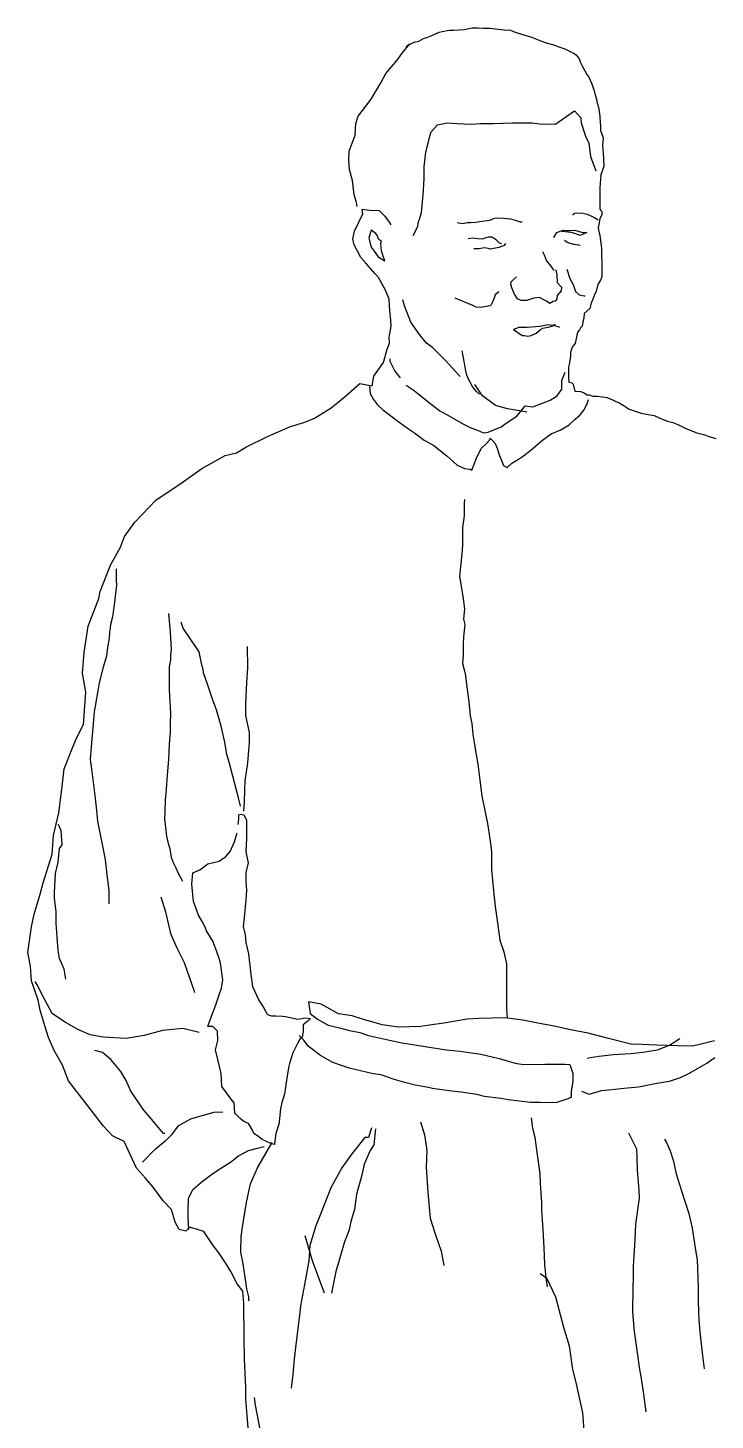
# Model space of a CAD drawing. Header units: millimetres. Extents: x -37049 to 129367, y 25385 to 90033.
# Drawn here: x 26948 to 27434, y 43383 to 44367 of the extents above; entities that cross this region are included whole.
import ezdxf

# ---------------------------------------------------------------- set-up
doc = ezdxf.new("R2010")
doc.units = ezdxf.units.MM
doc.header["$MEASUREMENT"] = 0
doc.layers.add('NNGUOI', color=2, linetype='Continuous', lineweight=30)

# ---------------------------------------------------------------- blocks, each defined once
blk = doc.blocks.new('A$C785402A7')
at = {"layer": 'NNGUOI'}
for p, q in [((257.18, 1831.27), (252.62, 1829.28)), ((259.45, 1832.13), (257.18, 1831.27)), ((263.73, 1833.27), (259.45, 1832.13)), ((271.13, 1835.54), (263.73, 1833.27)), ((274.55, 1836.97), (271.13, 1835.54)), ((278.82, 1837.25), (274.55, 1836.97)), ((289.07, 1838.39), (278.82, 1837.25)), ((293.63, 1838.39), (289.07, 1838.39)), ((297.33, 1838.68), (293.63, 1838.39)), ((301.6, 1838.68), (297.33, 1838.68)), ((307.3, 1837.54), (301.6, 1838.68)), ((314.71, 1836.97), (307.3, 1837.54)), ((317.84, 1836.97), (314.71, 1836.97)), ((322.68, 1836.11), (317.84, 1836.97)), ((324.96, 1835.54), (322.68, 1836.11)), ((330.08, 1833.27), (324.96, 1835.54)), ((333.5, 1831.84), (330.08, 1833.27)), ((336.07, 1831.27), (333.5, 1831.84)), ((339.2, 1829.28), (336.07, 1831.27)), ((229.83, 1820.73), (228.13, 1819.59)), ((232.68, 1822.16), (229.83, 1820.73)), ((236.1, 1823.87), (232.68, 1822.16)), ((240.37, 1825.29), (236.1, 1823.87)), ((243.22, 1826.43), (240.37, 1825.29)), ((249.2, 1828.14), (243.22, 1826.43)), ((252.62, 1829.28), (249.2, 1828.14)), ((341.76, 1828.71), (339.2, 1829.28)), ((343.47, 1828.14), (341.76, 1828.71)), ((347.46, 1826.15), (343.47, 1828.14)), ((351.16, 1820.73), (345.75, 1827.28)), ((348.31, 1824.72), (347.46, 1826.15)), ((354.58, 1815.89), (351.16, 1820.73)), ((223.57, 1811.34), (220.44, 1805.64)), ((225.28, 1814.75), (223.57, 1811.34)), ((225.85, 1816.75), (225.28, 1814.75)), ((228.13, 1819.59), (225.85, 1816.75)), ((362.55, 1806.49), (354.58, 1815.89)), ((219.3, 1804.22), (217.02, 1799.09)), ((220.44, 1805.64), (219.3, 1804.22)), ((366.25, 1799.94), (362.55, 1806.49)), ((214.74, 1792.25), (213.6, 1788.27)), ((215.31, 1794.25), (214.74, 1792.25)), ((217.02, 1799.09), (215.31, 1794.25)), ((373.09, 1788.27), (366.25, 1799.94)), ((211.89, 1781.15), (211.32, 1776.31)), ((212.18, 1782.29), (211.89, 1781.15)), ((213.32, 1786.56), (212.18, 1782.29)), ((213.6, 1788.27), (213.32, 1786.56)), ((382.2, 1776.31), (373.09, 1788.27)), ((211.04, 1771.46), (210.75, 1769.47)), ((211.32, 1776.31), (211.04, 1771.46)), ((224.42, 1771.46), (221.29, 1761.5)), ((224.71, 1774.31), (224.42, 1771.46)), ((229.27, 1780.01), (224.71, 1775.17)), ((224.71, 1775.17), (224.71, 1774.31)), ((240.09, 1772.6), (229.27, 1780.01)), ((242.65, 1770.61), (240.09, 1772.6)), ((254.04, 1770.89), (242.65, 1770.61)), ((259.17, 1771.46), (254.04, 1770.89)), ((267.71, 1771.46), (259.17, 1771.46)), ((273.12, 1771.46), (267.71, 1771.46)), ((286.23, 1771.18), (273.12, 1771.46)), ((295.91, 1771.18), (286.23, 1771.18)), ((302.17, 1770.61), (295.91, 1771.18)), ((312.14, 1771.18), (302.17, 1770.61)), ((319.26, 1771.46), (312.14, 1771.18)), ((326.1, 1770.04), (319.26, 1771.46)), ((383.91, 1771.18), (382.2, 1776.31)), ((384.2, 1762.92), (383.91, 1771.18)), ((210.75, 1766.05), (209.04, 1760.93)), ((209.04, 1760.93), (209.04, 1760.64)), ((210.75, 1769.47), (210.75, 1767.48)), ((210.75, 1767.48), (210.75, 1766.05)), ((221.29, 1761.5), (219.01, 1757.51)), ((330.65, 1765.2), (326.1, 1770.04)), ((331.51, 1762.07), (330.65, 1765.2)), ((332.65, 1757.22), (331.51, 1762.07)), ((388.47, 1751.53), (384.2, 1762.92)), ((209.04, 1760.64), (209.33, 1755.8)), ((209.33, 1755.8), (209.04, 1750.1)), ((219.01, 1757.51), (217.87, 1747.83)), ((334.36, 1750.96), (332.65, 1757.22)), ((388.75, 1744.98), (388.47, 1751.53)), ((209.04, 1750.1), (208.47, 1740.99)), ((217.87, 1747.83), (214.17, 1737.57)), ((335.5, 1740.71), (334.36, 1750.96)), ((388.18, 1738.71), (388.75, 1744.98)), ((208.47, 1740.99), (210.47, 1734.72)), ((210.47, 1734.72), (211.04, 1728.74)), ((335.5, 1732.16), (335.5, 1740.71)), ((336.07, 1723.9), (335.5, 1732.16)), ((386.19, 1730.74), (388.18, 1738.71)), ((211.04, 1728.74), (211.32, 1725.9)), ((211.32, 1725.9), (211.32, 1721.62)), ((211.32, 1721.62), (211.32, 1716.5)), ((336.35, 1718.21), (336.07, 1723.9)), ((385.05, 1720.77), (386.19, 1730.74)), ((211.32, 1716.5), (211.32, 1711.09)), ((337.49, 1708.24), (336.35, 1718.21)), ((382.77, 1712.51), (383.34, 1715.36)), ((383.34, 1715.36), (385.05, 1720.77)), ((210.75, 1709.95), (209.9, 1708.81)), ((209.9, 1708.81), (209.9, 1706.81)), ((209.9, 1706.81), (211.32, 1703.68)), ((211.32, 1711.09), (210.75, 1709.95)), ((211.32, 1703.68), (211.89, 1699.69)), ((214.46, 1704.25), (212.46, 1703.11)), ((217.59, 1705.96), (214.46, 1704.25)), ((220.15, 1707.1), (217.59, 1705.96)), ((223.28, 1707.67), (220.15, 1707.1)), ((227.56, 1707.95), (223.28, 1707.67)), ((229.27, 1707.67), (227.56, 1707.95)), ((229.83, 1706.81), (229.27, 1707.67)), ((230.4, 1706.53), (229.83, 1706.81)), ((267.43, 1701.4), (270.85, 1702.54)), ((270.85, 1702.54), (274.26, 1703.4)), ((274.26, 1703.4), (279.39, 1703.97)), ((279.39, 1703.97), (283.38, 1704.25)), ((283.38, 1704.25), (285.94, 1703.97)), ((285.94, 1703.97), (289.36, 1702.54)), ((289.36, 1702.54), (296.19, 1701.69)), ((338.63, 1704.25), (337.49, 1708.24)), ((339.77, 1700.83), (338.63, 1704.25)), ((363.41, 1705.67), (360.27, 1701.4)), ((367.39, 1709.66), (363.41, 1705.67)), ((374.23, 1709.95), (367.39, 1709.66)), ((379.36, 1710.52), (374.23, 1709.95)), ((378.79, 1707.38), (379.36, 1710.52)), ((384.77, 1695.14), (378.79, 1707.38)), ((211.32, 1692.29), (211.04, 1690.01)), ((211.89, 1694.85), (211.32, 1692.29)), ((211.89, 1699.69), (212.46, 1697.7)), ((212.46, 1697.7), (211.89, 1694.85)), ((220.44, 1694), (222.15, 1693.43)), ((223.28, 1694), (220.44, 1694)), ((222.15, 1693.43), (225.28, 1692)), ((229.27, 1695.71), (223.28, 1694)), ((225.28, 1692), (228.98, 1693.43)), ((228.98, 1693.43), (231.54, 1694)), ((232.68, 1695.42), (229.27, 1695.71)), ((231.54, 1694), (237.81, 1694.85)), ((234.68, 1695.42), (232.68, 1695.42)), ((237.24, 1695.71), (234.68, 1695.42)), ((241.8, 1694), (237.24, 1695.71)), ((243.79, 1690.58), (241.8, 1694)), ((266.29, 1701.4), (267.43, 1701.4)), ((296.19, 1701.69), (299.04, 1701.12)), ((299.04, 1701.12), (302.74, 1700.83)), ((302.74, 1700.83), (305.02, 1700.83)), ((305.02, 1700.83), (308.16, 1700.26)), ((308.16, 1700.26), (312.14, 1700.83)), ((340.05, 1698.55), (339.77, 1700.83)), ((341.48, 1695.42), (340.05, 1698.55)), ((343.19, 1692), (341.48, 1695.42)), ((360.27, 1701.4), (359.13, 1699.41)), ((368.53, 1691.72), (369.67, 1693.43)), ((369.67, 1693.43), (373.09, 1695.71)), ((373.09, 1695.71), (373.66, 1693.43)), ((373.66, 1693.43), (374.51, 1690.01)), ((385.91, 1689.73), (384.77, 1695.14)), ((210.47, 1686.59), (210.18, 1682.89)), ((210.18, 1682.89), (210.18, 1676.91)), ((211.04, 1690.01), (210.47, 1686.59)), ((228.98, 1685.74), (225.28, 1685.17)), ((229.83, 1685.74), (228.98, 1685.74)), ((232.4, 1686.59), (229.83, 1685.74)), ((234.39, 1687.16), (232.4, 1686.59)), ((236.38, 1688.59), (234.39, 1687.16)), ((277.97, 1686.31), (278.82, 1684.88)), ((278.82, 1684.88), (282.81, 1683.46)), ((280.53, 1686.02), (282.24, 1686.59)), ((282.24, 1686.59), (284.52, 1688.87)), ((282.81, 1683.46), (288.79, 1682.32)), ((284.52, 1688.87), (287.65, 1690.86)), ((287.65, 1690.86), (290.21, 1690.86)), ((288.79, 1682.32), (290.21, 1682.89)), ((290.21, 1690.86), (291.92, 1690.3)), ((290.21, 1682.89), (292.78, 1683.18)), ((291.92, 1690.3), (294.48, 1689.44)), ((292.78, 1683.18), (296.76, 1682.61)), ((294.48, 1689.44), (297.9, 1689.73)), ((296.76, 1682.61), (300.47, 1682.61)), ((297.9, 1689.73), (300.75, 1690.01)), ((300.75, 1690.01), (304.45, 1689.73)), ((365.4, 1687.45), (367.68, 1689.44)), ((365.68, 1681.18), (365.97, 1683.46)), ((365.97, 1683.46), (366.25, 1685.74)), ((366.25, 1685.74), (366.25, 1687.16)), ((367.68, 1689.44), (368.53, 1691.72)), ((373.09, 1683.75), (370.81, 1680.9)), ((374.51, 1690.01), (373.09, 1683.75)), ((380.21, 1676.34), (385.05, 1685.45)), ((385.05, 1685.45), (385.91, 1689.73)), ((210.18, 1676.91), (209.9, 1674.35)), ((209.9, 1674.35), (209.9, 1672.07)), ((246.92, 1671.78), (248.92, 1674.35)), ((248.92, 1674.35), (250.34, 1678.05)), ((250.34, 1678.05), (251.48, 1680.33)), ((363.41, 1674.06), (364.83, 1678.05)), ((367.96, 1676.91), (363.41, 1674.06)), ((364.83, 1678.05), (365.68, 1681.18)), ((370.81, 1680.9), (367.96, 1676.91)), ((370.24, 1664.95), (376.79, 1672.35)), ((376.79, 1672.35), (380.21, 1676.34)), ((209.9, 1672.07), (209.9, 1666.94)), ((209.9, 1666.94), (209.9, 1662.67)), ((209.9, 1662.67), (210.75, 1660.39)), ((234.68, 1668.08), (232.4, 1661.53)), ((241.8, 1664.09), (241.51, 1658.68)), ((242.37, 1667.8), (241.8, 1664.09)), ((243.51, 1667.23), (245.21, 1669.5)), ((245.21, 1669.5), (246.92, 1671.78)), ((272.27, 1660.96), (270.28, 1662.67)), ((367.68, 1662.38), (370.24, 1664.95)), ((210.75, 1660.39), (212.75, 1657.26)), ((212.75, 1657.26), (213.89, 1652.42)), ((230.12, 1657.26), (228.41, 1652.42)), ((232.4, 1661.53), (230.12, 1657.26)), ((241.51, 1658.68), (238.38, 1655.55)), ((238.38, 1655.55), (238.66, 1652.99)), ((238.66, 1652.99), (241.51, 1649.57)), ((271.7, 1650.42), (273.41, 1654.98)), ((273.98, 1659.25), (272.27, 1660.96)), ((273.41, 1654.98), (274.26, 1657.54)), ((274.26, 1657.54), (273.98, 1659.25)), ((360.27, 1647.01), (362.84, 1653.27)), ((362.84, 1653.27), (367.68, 1662.38)), ((213.89, 1652.42), (214.74, 1650.71)), ((214.74, 1650.71), (216.16, 1647.01)), ((216.16, 1647.01), (217.3, 1644.16)), ((217.3, 1644.16), (218.44, 1640.46)), ((222.43, 1649.28), (221.58, 1649.28)), ((225.85, 1650.14), (222.43, 1649.28)), ((228.41, 1652.42), (225.85, 1650.14)), ((241.51, 1649.57), (241.8, 1647.01)), ((241.8, 1647.01), (242.94, 1645.58)), ((242.94, 1645.58), (244.36, 1645.3)), ((244.36, 1645.3), (246.64, 1643.87)), ((246.64, 1643.87), (248.92, 1645.58)), ((248.92, 1645.58), (251.76, 1647.01)), ((251.76, 1647.01), (254.04, 1648.14)), ((254.04, 1648.14), (258.03, 1647.58)), ((258.03, 1647.58), (262.87, 1646.15)), ((262.87, 1646.15), (266.86, 1646.15)), ((266.86, 1646.15), (269.42, 1647.29)), ((269.42, 1647.29), (271.7, 1650.42)), ((282.81, 1652.13), (285.37, 1650.14)), ((285.37, 1650.14), (286.23, 1647.29)), ((286.23, 1647.29), (287.36, 1644.44)), ((287.36, 1644.44), (288.22, 1643.02)), ((288.22, 1643.02), (288.79, 1642.16)), ((301.03, 1642.45), (307.87, 1645.3)), ((307.87, 1645.3), (313.57, 1647.58)), ((349.45, 1642.16), (350.59, 1646.44)), ((359.7, 1638.75), (360.27, 1647.01)), ((218.44, 1640.46), (222.43, 1636.75)), ((222.43, 1636.75), (222.71, 1633.62)), ((222.71, 1633.62), (223.28, 1631.06)), ((288.79, 1642.16), (295.62, 1641.02)), ((295.62, 1641.02), (298.76, 1641.31)), ((298.76, 1641.31), (301.03, 1642.45)), ((344.89, 1630.77), (349.45, 1642.16)), ((359.13, 1632.2), (359.7, 1638.75)), ((223.28, 1631.06), (223.85, 1627.92)), ((223.85, 1627.92), (224.99, 1626.78)), ((224.99, 1626.78), (225.56, 1625.36)), ((225.56, 1625.36), (226.99, 1623.65)), ((226.99, 1623.65), (228.7, 1615.68)), ((239.52, 1627.07), (240.66, 1627.35)), ((240.66, 1627.35), (244.07, 1628.49)), ((244.64, 1628.21), (242.94, 1629.35)), ((244.07, 1628.49), (248.06, 1628.78)), ((246.92, 1627.35), (244.64, 1628.21)), ((249.2, 1627.07), (246.92, 1627.35)), ((248.06, 1628.78), (253.47, 1627.64)), ((251.48, 1626.5), (249.2, 1627.07)), ((253.19, 1625.65), (251.48, 1626.5)), ((256.32, 1623.08), (253.19, 1625.65)), ((253.47, 1627.64), (256.89, 1627.35)), ((256.89, 1627.35), (262.59, 1627.07)), ((262.59, 1627.07), (268.57, 1627.07)), ((272.27, 1625.65), (266.29, 1621.37)), ((268.57, 1627.07), (272.27, 1625.65)), ((338.91, 1621.94), (344.89, 1630.77)), ((358.85, 1627.92), (359.13, 1632.2)), ((360.27, 1620.23), (358.85, 1627.92)), ((228.7, 1615.68), (230.4, 1613.68)), ((230.4, 1613.68), (231.54, 1611.12)), ((259.74, 1621.37), (256.32, 1623.08)), ((262.3, 1620.8), (259.74, 1621.37)), ((264.58, 1621.37), (262.3, 1620.8)), ((266.29, 1621.37), (264.58, 1621.37)), ((329.52, 1612.83), (333.79, 1615.96)), ((333.79, 1615.96), (338.91, 1621.94)), ((359.99, 1615.96), (360.27, 1620.23)), ((361.7, 1611.69), (359.99, 1615.96)), ((231.54, 1611.12), (232.11, 1609.13)), ((232.11, 1609.13), (232.11, 1606.85)), ((232.11, 1606.85), (232.68, 1602.01)), ((307.02, 1601.72), (308.72, 1610.55)), ((317.55, 1600.58), (320.69, 1604)), ((320.69, 1604), (326.95, 1610.27)), ((326.95, 1610.27), (329.52, 1612.83)), ((359.7, 1604.85), (359.7, 1603.15)), ((364.26, 1602.29), (361.7, 1611.69)), ((232.68, 1602.01), (233.54, 1599.16)), ((233.54, 1599.16), (233.54, 1597.17)), ((233.54, 1597.17), (233.54, 1595.17)), ((233.54, 1595.17), (233.54, 1591.75)), ((238.09, 1589.48), (235.82, 1595.46)), ((305.31, 1593.18), (306.16, 1597.45)), ((306.16, 1597.45), (307.02, 1601.72)), ((310.15, 1592.32), (313.57, 1596.03)), ((313.57, 1596.03), (317.55, 1600.58)), ((356.29, 1596.03), (352.58, 1591.47)), ((359.7, 1603.15), (356.29, 1596.03)), ((371.1, 1592.61), (364.26, 1602.29)), ((230.12, 1586.91), (228.98, 1582.07)), ((230.97, 1587.77), (230.12, 1586.91)), ((233.25, 1588.34), (230.97, 1587.77)), ((233.54, 1591.75), (233.25, 1588.34)), ((238.09, 1583.49), (238.09, 1589.48)), ((294.2, 1578.65), (299.61, 1586.63)), ((298.47, 1581.79), (301.03, 1584.92)), ((301.03, 1584.92), (303.88, 1590.05)), ((303.88, 1590.05), (305.31, 1593.18)), ((348.31, 1586.34), (342.62, 1582.36)), ((372.24, 1585.77), (371.1, 1592.61)), ((381.06, 1587.48), (372.24, 1585.77)), ((374.23, 1585.2), (373.66, 1580.36)), ((392.46, 1577.23), (381.06, 1587.48)), ((200.5, 1574.95), (197.65, 1573.81)), ((202.78, 1576.09), (200.5, 1574.95)), ((206.2, 1577.51), (202.78, 1576.09)), ((209.33, 1578.08), (206.2, 1577.51)), ((213.32, 1578.37), (209.33, 1578.08)), ((216.16, 1578.37), (213.32, 1578.37)), ((218.73, 1579.51), (216.16, 1578.37)), ((220.15, 1579.51), (218.73, 1579.51)), ((220.15, 1573.24), (219.3, 1576.09)), ((222.15, 1580.65), (220.15, 1579.51)), ((224.71, 1581.79), (222.15, 1580.65)), ((228.98, 1582.07), (224.71, 1581.79)), ((241.51, 1578.65), (238.09, 1583.49)), ((246.35, 1575.52), (241.51, 1578.65)), ((258.6, 1570.96), (246.35, 1575.52)), ((285.09, 1571.82), (294.2, 1578.65)), ((296.19, 1579.79), (297.05, 1580.36)), ((297.05, 1580.36), (298.47, 1581.79)), ((332.65, 1574.38), (324.39, 1568.12)), ((342.62, 1582.36), (332.65, 1574.38)), ((371.38, 1576.09), (368.53, 1572.39)), ((373.66, 1580.36), (371.38, 1576.09)), ((401.28, 1570.11), (392.46, 1577.23)), ((172.87, 1564.7), (167.75, 1562.42)), ((177.15, 1565.55), (172.87, 1564.7)), ((181.99, 1566.41), (177.15, 1565.55)), ((190.53, 1569.25), (181.99, 1566.41)), ((194.8, 1572.1), (190.53, 1569.25)), ((197.65, 1573.81), (194.8, 1572.1)), ((222.43, 1568.69), (220.15, 1573.24)), ((225.28, 1565.27), (222.43, 1568.69)), ((228.7, 1562.13), (225.28, 1565.27)), ((264.01, 1571.53), (258.6, 1570.96)), ((262.87, 1567.26), (266.57, 1567.83)), ((264.87, 1570.68), (264.01, 1571.53)), ((269.99, 1564.41), (264.87, 1570.68)), ((266.57, 1567.83), (276.54, 1569.54)), ((276.83, 1559.86), (269.99, 1564.41)), ((276.54, 1569.54), (285.09, 1571.82)), ((319.26, 1565.27), (307.3, 1558.43)), ((324.39, 1568.12), (319.26, 1565.27)), ((360.27, 1565.55), (355.15, 1561.57)), ((364.83, 1568.69), (360.27, 1565.55)), ((368.53, 1572.39), (364.83, 1568.69)), ((412.96, 1562.99), (401.28, 1570.11)), ((150.94, 1555.87), (144.68, 1553.31)), ((156.07, 1558.43), (150.94, 1555.87)), ((159.77, 1559.86), (156.07, 1558.43)), ((163.48, 1560.71), (159.77, 1559.86)), ((167.75, 1562.42), (163.48, 1560.71)), ((232.97, 1558.15), (228.7, 1562.13)), ((238.95, 1554.73), (232.97, 1558.15)), ((245.78, 1551.88), (238.95, 1554.73)), ((281.1, 1556.72), (276.83, 1559.86)), ((290.21, 1553.02), (281.1, 1556.72)), ((297.9, 1554.45), (293.63, 1552.45)), ((302.46, 1556.15), (297.9, 1554.45)), ((307.3, 1558.43), (302.46, 1556.15)), ((347.17, 1555.87), (342.33, 1552.45)), ((355.15, 1561.57), (347.17, 1555.87)), ((419.8, 1560.14), (412.96, 1562.99)), ((430.05, 1557.01), (419.8, 1560.14)), ((446.28, 1549.89), (430.05, 1557.01)), ((135, 1550.17), (129.3, 1548.46)), ((136.99, 1551.03), (135, 1550.17)), ((142.69, 1552.45), (136.99, 1551.03)), ((144.68, 1553.31), (142.69, 1552.45)), ((251.76, 1547.32), (245.78, 1551.88)), ((259.74, 1540.49), (251.76, 1547.32)), ((285.37, 1545.05), (283.95, 1541.63)), ((287.08, 1547.04), (285.37, 1545.05)), ((288.79, 1548.75), (287.08, 1547.04)), ((289.36, 1547.32), (288.79, 1548.75)), ((291.64, 1544.76), (289.36, 1547.32)), ((293.63, 1552.45), (290.21, 1553.02)), ((295.05, 1541.63), (291.64, 1544.76)), ((335.5, 1547.32), (328.66, 1543.62)), ((342.33, 1552.45), (335.5, 1547.32)), ((461.66, 1542.48), (446.28, 1549.89)), ((265.15, 1536.22), (259.74, 1540.49)), ((268.85, 1533.94), (265.15, 1536.22)), ((282.81, 1537.64), (279.39, 1529.38)), ((283.95, 1541.63), (282.81, 1537.64)), ((298.19, 1535.36), (295.05, 1541.63)), ((300.18, 1530.52), (298.19, 1535.36)), ((319.55, 1536.22), (312.14, 1529.67)), ((328.66, 1543.62), (319.55, 1536.22)), ((468.21, 1538.5), (461.66, 1542.48)), ((476.19, 1536.5), (468.21, 1538.5)), ((492.71, 1527.39), (476.19, 1536.5)), ((273.41, 1531.09), (268.85, 1533.94)), ((276.83, 1527.96), (273.41, 1531.09)), ((279.39, 1529.38), (276.83, 1527.96)), ((301.89, 1526.25), (300.18, 1530.52)), ((303.03, 1526.82), (301.89, 1526.25)), ((307.02, 1527.39), (303.03, 1526.82)), ((312.14, 1529.67), (307.02, 1527.39)), ((506.66, 1517.42), (492.71, 1527.39)), ((525.17, 1504.89), (506.66, 1517.42)), ((307.02, 1505.46), (307.3, 1502.33)), ((307.3, 1502.33), (307.3, 1498.34)), ((307.3, 1498.34), (307.3, 1494.07)), ((539.98, 1489.51), (525.17, 1504.89)), ((307.3, 1494.07), (308.44, 1485.52)), ((308.44, 1485.52), (308.44, 1482.67)), ((547.39, 1479.26), (539.98, 1489.51)), ((308.44, 1482.67), (308.44, 1476.98)), ((308.44, 1476.98), (308.44, 1473.56)), ((550.24, 1471.85), (547.39, 1479.26)), ((308.44, 1473.56), (308.72, 1469.57)), ((308.72, 1469.57), (309.01, 1464.73)), ((557.36, 1459.04), (550.24, 1471.85)), ((309.01, 1464.73), (310.43, 1451.06)), ((553.37, 1456.47), (553.37, 1454.48)), ((564.48, 1440.52), (557.36, 1459.04)), ((310.43, 1451.06), (308.16, 1437.11)), ((553.37, 1447.93), (553.08, 1445.37)), ((553.37, 1454.48), (553.37, 1451.63)), ((553.37, 1451.63), (553.37, 1447.93)), ((308.16, 1437.11), (307.02, 1428.28)), ((553.08, 1445.37), (553.37, 1442.8)), ((553.37, 1442.8), (553.94, 1437.11)), ((553.94, 1437.11), (554.51, 1432.84)), ((565.62, 1435.4), (564.48, 1440.52)), ((307.02, 1428.28), (307.59, 1420.87)), ((554.51, 1432.84), (555.08, 1427.71)), ((555.08, 1427.71), (555.93, 1422.58)), ((573.02, 1416.03), (565.62, 1435.4)), ((307.59, 1420.87), (306.73, 1417.17)), ((306.73, 1417.17), (307.59, 1408.34)), ((505.81, 1414.61), (507.23, 1418.88)), ((514.92, 1411.76), (516.06, 1424.86)), ((555.93, 1422.58), (557.36, 1417.17)), ((557.36, 1417.17), (557.64, 1414.61)), ((307.59, 1408.34), (307.87, 1403.22)), ((494.7, 1397.8), (505.81, 1414.61)), ((514.07, 1399.8), (514.92, 1411.76)), ((557.64, 1414.61), (557.93, 1411.76)), ((557.93, 1411.76), (558.21, 1407.49)), ((558.21, 1407.49), (559.35, 1400.94)), ((575.87, 1397.23), (573.02, 1416.03)), ((307.87, 1403.22), (307.87, 1395.53)), ((460.24, 1386.41), (460.52, 1401.51)), ((492.42, 1387.55), (494.7, 1397.8)), ((514.64, 1395.24), (514.07, 1399.8)), ((559.35, 1400.94), (560.2, 1394.67)), ((577.01, 1382.71), (575.87, 1397.23)), ((308.44, 1389.55), (306.45, 1382.43)), ((307.87, 1395.53), (308.44, 1389.55)), ((491.85, 1385.56), (492.42, 1387.55)), ((514.64, 1392.11), (514.64, 1395.24)), ((515.49, 1387.27), (514.64, 1392.11)), ((515.49, 1384.42), (515.49, 1387.27)), ((560.2, 1394.67), (562.48, 1386.98)), ((306.45, 1382.43), (304.74, 1367.62)), ((460.81, 1376.16), (460.24, 1386.41)), ((488.72, 1375.02), (491.57, 1382.99)), ((491.57, 1382.99), (491.85, 1385.56)), ((515.49, 1371.03), (515.49, 1384.42)), ((562.48, 1386.98), (565.33, 1375.87)), ((574.73, 1369.32), (577.01, 1382.71)), ((304.74, 1367.62), (303.88, 1362.77)), ((461.66, 1361.07), (460.81, 1376.16)), ((485.02, 1363.63), (488.72, 1375.02)), ((514.64, 1354.23), (515.49, 1371.03)), ((565.33, 1375.87), (566.47, 1368.75)), ((566.47, 1368.75), (568.75, 1355.37)), ((576.44, 1346.54), (574.73, 1369.32)), ((303.88, 1362.77), (303.03, 1352.52)), ((461.66, 1352.81), (461.66, 1361.07)), ((482.45, 1356.79), (485.02, 1363.63)), ((303.03, 1352.52), (301.89, 1347.11)), ((459.1, 1340.84), (461.66, 1352.81)), ((479.04, 1345.4), (482.45, 1356.79)), ((514.92, 1347.68), (514.64, 1354.23)), ((514.92, 1340.84), (514.92, 1347.68)), ((568.75, 1355.37), (569.6, 1346.83)), ((301.03, 1339.7), (299.33, 1329.17)), ((301.89, 1347.11), (301.03, 1339.7)), ((459.1, 1333.44), (459.1, 1340.84)), ((476.47, 1334.01), (479.04, 1345.4)), ((515.49, 1332.87), (514.92, 1340.84)), ((569.6, 1346.83), (570.17, 1338.85)), ((570.17, 1338.85), (571.03, 1330.59)), ((581.28, 1336.86), (576.44, 1346.54)), ((299.33, 1329.17), (297.62, 1318.35)), ((459.67, 1325.18), (459.1, 1333.44)), ((475.05, 1325.18), (476.47, 1334.01)), ((516.06, 1321.76), (515.49, 1332.87)), ((571.03, 1330.59), (571.6, 1321.76)), ((584.7, 1328.88), (581.28, 1336.86)), ((590.11, 1315.21), (584.7, 1328.88)), ((297.62, 1318.35), (296.19, 1307.24)), ((460.24, 1319.48), (459.67, 1325.18)), ((461.95, 1306.67), (460.24, 1319.48)), ((469.35, 1304.67), (473.34, 1319.77)), ((473.34, 1319.77), (475.05, 1325.18)), ((516.91, 1310.66), (516.06, 1321.76)), ((571.6, 1321.76), (570.74, 1315.21)), ((517.77, 1300.69), (516.91, 1310.66)), ((570.74, 1315.21), (569.32, 1303.82)), ((591.53, 1302.68), (590.11, 1315.21)), ((296.19, 1307.24), (294.77, 1296.13)), ((462.23, 1300.12), (461.95, 1306.67)), ((462.52, 1291.57), (462.23, 1300.12)), ((466.79, 1294.71), (469.35, 1304.67)), ((518.34, 1293.28), (517.77, 1300.69)), ((569.32, 1303.82), (568.18, 1294.42)), ((593.81, 1284.17), (591.53, 1302.68)), ((294.77, 1296.13), (292.21, 1283.31)), ((463.09, 1285.31), (462.52, 1291.57)), ((465.37, 1288.73), (466.79, 1294.71)), ((518.62, 1285.02), (518.34, 1293.28)), ((568.18, 1294.42), (567.04, 1283.31)), ((292.21, 1283.31), (290.78, 1276.48)), ((463.09, 1282.74), (461.09, 1279.04)), ((461.09, 1279.04), (461.09, 1275.91)), ((465.37, 1283.03), (463.09, 1282.74)), ((466.5, 1282.74), (465.37, 1283.03)), ((466.5, 1280.18), (466.5, 1282.74)), ((466.79, 1277.62), (466.5, 1280.18)), ((518.05, 1273.63), (518.91, 1279.9)), ((518.91, 1279.9), (518.62, 1285.02)), ((567.04, 1283.31), (566.47, 1278.19)), ((597.51, 1267.94), (593.81, 1284.17)), ((290.78, 1276.48), (289.07, 1265.66)), ((461.09, 1275.91), (461.09, 1272.49)), ((461.09, 1272.49), (461.09, 1268.79)), ((467.07, 1275.91), (466.79, 1277.62)), ((469.64, 1263.66), (467.64, 1269.93)), ((517.48, 1267.65), (518.05, 1273.63)), ((566.47, 1278.19), (563.62, 1263.95)), ((591.53, 1261.38), (592.1, 1271.35)), ((592.1, 1271.35), (594.1, 1275.91)), ((289.07, 1265.66), (287.93, 1256.83)), ((461.09, 1268.79), (461.09, 1266.23)), ((461.09, 1266.23), (461.66, 1256.54)), ((472.77, 1256.83), (469.64, 1263.66)), ((515.21, 1258.54), (516.06, 1261.38)), ((516.06, 1261.38), (517.48, 1267.65)), ((563.62, 1263.95), (561.63, 1253.41)), ((593.24, 1258.82), (591.53, 1261.38)), ((598.65, 1254.83), (597.51, 1267.94)), ((287.93, 1256.83), (287.93, 1244.01)), ((461.66, 1256.54), (459.95, 1248.85)), ((475.62, 1253.13), (472.77, 1256.83)), ((480.46, 1249.99), (475.62, 1253.13)), ((488.43, 1248), (480.46, 1249.99)), ((512.64, 1248.85), (514.07, 1252.56)), ((514.07, 1252.56), (515.21, 1258.54)), ((561.06, 1250.85), (559.92, 1240.59)), ((561.63, 1253.41), (561.06, 1250.85)), ((594.38, 1249.14), (593.24, 1258.82)), ((604.92, 1234.61), (598.65, 1254.83)), ((287.93, 1244.01), (286.51, 1228.92)), ((459.95, 1248.85), (461.66, 1242.02)), ((461.66, 1242.02), (461.66, 1235.75)), ((494.13, 1243.73), (488.43, 1248)), ((498.97, 1241.73), (494.13, 1243.73)), ((499.83, 1233.76), (498.97, 1241.73)), ((507.8, 1238.6), (509.22, 1241.16)), ((509.22, 1241.16), (510.93, 1244.87)), ((510.93, 1244.87), (512.64, 1248.85)), ((559.92, 1240.59), (558.5, 1228.92)), ((596.09, 1241.16), (594.38, 1249.14)), ((596.94, 1227.78), (596.09, 1241.16)), ((461.66, 1235.75), (461.09, 1229.2)), ((498.69, 1221.51), (499.83, 1233.76)), ((506.09, 1235.47), (507.8, 1238.6)), ((606.91, 1226.64), (604.92, 1234.61)), ((286.51, 1228.92), (285.37, 1217.81)), ((461.09, 1229.2), (461.66, 1222.65)), ((461.66, 1222.65), (462.8, 1210.12)), ((494.98, 1211.83), (498.69, 1221.51)), ((521.76, 1224.65), (518.34, 1214.11)), ((558.5, 1228.92), (558.5, 1219.8)), ((595.8, 1214.39), (596.94, 1223.51)), ((596.94, 1223.51), (596.94, 1227.78)), ((611.18, 1212.4), (606.91, 1226.64)), ((285.37, 1217.81), (283.38, 1204.71)), ((462.8, 1210.12), (463.37, 1203.85)), ((492.42, 1207.27), (494.98, 1211.83)), ((518.34, 1214.11), (514.92, 1198.73)), ((595.8, 1206.13), (595.8, 1214.39)), ((613.18, 1203.57), (611.18, 1212.4)), ((283.38, 1204.71), (281.95, 1194.17)), ((463.37, 1203.85), (461.95, 1197.87)), ((485.02, 1193.32), (489.29, 1200.72)), ((489.29, 1200.72), (490.43, 1203.29)), ((490.43, 1203.29), (492.42, 1207.27)), ((594.95, 1196.17), (595.8, 1206.13)), ((615.74, 1185.34), (613.18, 1203.57)), ((281.95, 1194.17), (279.11, 1185.91)), ((461.66, 1192.46), (459.67, 1184.49)), ((461.95, 1197.87), (461.66, 1192.46)), ((482.45, 1186.48), (485.02, 1193.32)), ((514.92, 1198.73), (510.65, 1189.05)), ((594.38, 1186.77), (594.95, 1196.17)), ((279.11, 1185.91), (277.4, 1177.37)), ((459.67, 1184.49), (457.96, 1169.96)), ((479.61, 1177.94), (480.46, 1181.07)), ((480.46, 1181.07), (482.45, 1186.48)), ((510.65, 1189.05), (505.24, 1178.22)), ((590.11, 1173.67), (593.24, 1181.07)), ((593.24, 1181.07), (594.38, 1186.77)), ((613.75, 1175.66), (615.74, 1185.34)), ((277.4, 1177.37), (277.4, 1169.96)), ((477.9, 1165.98), (479.61, 1177.94)), ((505.24, 1178.22), (498.12, 1158)), ((588.97, 1166.55), (590.11, 1173.67)), ((613.18, 1165.41), (613.75, 1175.66)), ((277.4, 1169.96), (277.4, 1157.15)), ((456.82, 1161.42), (452.26, 1151.17)), ((457.96, 1169.96), (456.82, 1161.42)), ((478.75, 1160.28), (477.9, 1165.98)), ((604.06, 1152.31), (609.19, 1162.56)), ((608.34, 1151.74), (613.18, 1165.41)), ((609.19, 1162.56), (610.61, 1164.84)), ((277.4, 1157.15), (277.4, 1145.76)), ((452.26, 1151.17), (449.42, 1146.89)), ((480.74, 1154.87), (478.75, 1160.28)), ((482.74, 1148.32), (480.74, 1154.87)), ((498.12, 1158), (497.83, 1157.15)), ((598.65, 1142.34), (604.06, 1152.31)), ((606.91, 1144.62), (608.34, 1151.74)), ((277.4, 1145.76), (276.83, 1139.2)), ((386.48, 1140.63), (396.16, 1142.05)), ((396.16, 1142.05), (408.4, 1148.89)), ((408.4, 1148.89), (417.23, 1150.6)), ((416.09, 1142.34), (410.97, 1138.35)), ((417.23, 1150.6), (416.09, 1142.34)), ((445.14, 1141.2), (443.44, 1140.63)), ((446.57, 1141.77), (445.14, 1141.2)), ((449.42, 1146.89), (446.57, 1141.77)), ((485.87, 1140.34), (482.74, 1148.32)), ((589.82, 1136.36), (598.65, 1142.34)), ((603.78, 1133.51), (606.91, 1144.62)), ((233.25, 1130.95), (242.37, 1133.22)), ((242.37, 1133.22), (256.32, 1135.79)), ((256.32, 1135.79), (265.72, 1137.5)), ((265.72, 1137.5), (278.25, 1139.2)), ((278.25, 1139.2), (296.76, 1138.64)), ((296.76, 1138.64), (305.02, 1138.35)), ((305.02, 1138.35), (321.54, 1135.5)), ((321.54, 1135.5), (331.79, 1134.08)), ((331.79, 1134.08), (337.77, 1133.22)), ((337.77, 1133.22), (353.72, 1132.65)), ((353.72, 1132.65), (365.12, 1134.36)), ((365.12, 1134.36), (379.07, 1138.35)), ((379.07, 1138.35), (386.48, 1140.63)), ((395.3, 1132.08), (388.18, 1130.38)), ((403.28, 1134.08), (395.3, 1132.08)), ((410.97, 1138.35), (403.28, 1134.08)), ((419.51, 1139.2), (415.81, 1138.64)), ((415.81, 1138.64), (417.52, 1137.21)), ((417.52, 1137.21), (420.94, 1134.36)), ((424.92, 1138.35), (419.51, 1139.2)), ((420.94, 1134.36), (420.94, 1129.52)), ((433.47, 1140.06), (424.92, 1138.35)), ((435.75, 1140.34), (433.47, 1140.06)), ((440.3, 1140.63), (435.75, 1140.34)), ((443.44, 1140.63), (440.3, 1140.63)), ((481.6, 1129.81), (485.02, 1133.22)), ((485.02, 1133.22), (488.43, 1133.22)), ((488.43, 1133.22), (485.87, 1140.34)), ((494.7, 1128.95), (506.09, 1131.8)), ((506.09, 1131.8), (520.62, 1130.38)), ((580.42, 1130.95), (589.82, 1136.36)), ((601.22, 1125.25), (603.78, 1133.51)), ((130.15, 1122.97), (140.69, 1120.41)), ((162.05, 1119.84), (154.65, 1124.68)), ((189.39, 1120.69), (205.06, 1124.68)), ((205.06, 1124.68), (219.58, 1128.38)), ((219.58, 1128.38), (233.25, 1130.95)), ((352.58, 1121.83), (340.62, 1119.84)), ((364.26, 1124.4), (352.58, 1121.83)), ((374.8, 1126.67), (364.26, 1124.4)), ((381.06, 1128.95), (374.8, 1126.67)), ((388.18, 1130.38), (381.06, 1128.95)), ((417.52, 1119.27), (420.65, 1123.54)), ((420.65, 1123.54), (423.78, 1126.67)), ((420.94, 1129.52), (421.79, 1125.53)), ((421.79, 1125.53), (422.93, 1124.97)), ((422.93, 1124.97), (424.64, 1122.12)), ((424.64, 1122.12), (426.92, 1117.28)), ((481.31, 1123.26), (481.6, 1129.81)), ((483.02, 1116.71), (481.31, 1123.26)), ((520.62, 1130.38), (533.43, 1126.67)), ((533.43, 1126.67), (546.25, 1124.68)), ((546.25, 1124.68), (562.48, 1125.53)), ((562.48, 1125.53), (571.6, 1127.24)), ((571.6, 1127.24), (580.42, 1130.95)), ((597.23, 1116.14), (601.22, 1125.25)), ((140.69, 1120.41), (146.1, 1119.27)), ((146.1, 1119.27), (156.36, 1119.55)), ((156.36, 1119.55), (171.17, 1119.84)), ((170.6, 1116.71), (162.05, 1119.84)), ((180.85, 1115), (170.6, 1116.71)), ((171.17, 1119.84), (181.7, 1120.41)), ((189.39, 1114.14), (180.85, 1115)), ((181.7, 1120.41), (189.39, 1120.69)), ((201.64, 1113.29), (189.39, 1114.14)), ((211.89, 1112.15), (201.64, 1113.29)), ((218.16, 1111.29), (211.89, 1112.15)), ((295.34, 1113.57), (282.52, 1110.44)), ((303.6, 1114.71), (295.34, 1113.57)), ((310.15, 1115.57), (303.6, 1114.71)), ((319.83, 1116.71), (310.15, 1115.57)), ((340.62, 1119.84), (319.83, 1116.71)), ((400.15, 1107.59), (408.69, 1112.72)), ((408.69, 1112.72), (417.52, 1119.27)), ((426.92, 1117.28), (428.34, 1114.43)), ((428.34, 1114.43), (430.62, 1107.02)), ((481.31, 1109.87), (483.02, 1116.71)), ((557.07, 1109.87), (563.05, 1114.71)), ((563.05, 1114.71), (568.46, 1116.14)), ((591.25, 1105.88), (597.23, 1116.14)), ((132.43, 1109.59), (129.87, 1111.29)), ((135.57, 1107.31), (132.43, 1109.59)), ((138.98, 1105.31), (135.57, 1107.31)), ((148.38, 1099.9), (138.98, 1105.31)), ((220.15, 1110.73), (218.16, 1111.29)), ((232.4, 1106.17), (230.4, 1099.9)), ((236.1, 1106.45), (232.4, 1106.17)), ((237.81, 1106.45), (236.1, 1106.45)), ((250.06, 1106.45), (237.81, 1106.45)), ((265.15, 1106.17), (250.06, 1106.45)), ((271.13, 1107.31), (265.15, 1106.17)), ((282.52, 1110.44), (271.13, 1107.31)), ((372.52, 1099.9), (388.47, 1103.6)), ((388.47, 1103.6), (400.15, 1107.59)), ((430.62, 1107.02), (431.19, 1105.03)), ((431.19, 1105.03), (432.04, 1099.62)), ((479.04, 1099.9), (481.31, 1109.87)), ((549.95, 1101.33), (557.07, 1109.87)), ((586.98, 1094.78), (591.25, 1105.88)), ((154.36, 1097.05), (148.38, 1099.9)), ((162.05, 1094.49), (154.36, 1097.05)), ((170.88, 1093.07), (162.05, 1094.49)), ((183.98, 1090.5), (170.88, 1093.07)), ((230.4, 1099.9), (230.4, 1094.49)), ((230.4, 1094.49), (231.54, 1087.09)), ((341.76, 1091.64), (349.17, 1093.64)), ((349.17, 1093.64), (357.43, 1095.92)), ((357.43, 1095.92), (365.12, 1098.76)), ((365.12, 1098.76), (372.52, 1099.9)), ((432.04, 1099.62), (433.18, 1093.64)), ((433.18, 1093.64), (434.32, 1085.38)), ((478.47, 1090.79), (479.04, 1099.9)), ((542.83, 1087.37), (546.25, 1095.06)), ((546.25, 1095.06), (549.95, 1101.33)), ((571.03, 1073.99), (586.98, 1094.78)), ((194.23, 1089.65), (183.98, 1090.5)), ((202.49, 1088.51), (194.23, 1089.65)), ((210.18, 1087.94), (202.49, 1088.51)), ((218.73, 1085.38), (210.18, 1087.94)), ((224.14, 1087.37), (218.73, 1085.38)), ((231.54, 1087.09), (231.54, 1083.1)), ((231.54, 1083.1), (232.4, 1082.53)), ((232.4, 1082.53), (241.8, 1079.4)), ((275.97, 1081.39), (281.38, 1082.24)), ((281.38, 1082.24), (292.78, 1083.67)), ((292.78, 1083.67), (298.19, 1085.09)), ((298.19, 1085.09), (309.29, 1086.8)), ((309.29, 1086.8), (316.13, 1087.37)), ((316.13, 1087.37), (329.52, 1089.36)), ((329.52, 1089.36), (332.36, 1089.93)), ((332.36, 1089.93), (341.76, 1091.64)), ((434.32, 1085.38), (436.03, 1079.4)), ((471.92, 1081.67), (478.47, 1090.79)), ((533.72, 1073.99), (542.83, 1087.37)), ((241.8, 1079.4), (245.5, 1079.11)), ((245.5, 1079.11), (253.47, 1079.4)), ((253.47, 1079.4), (260.31, 1079.4)), ((260.31, 1079.4), (275.97, 1081.39)), ((436.03, 1079.4), (437.17, 1074.84)), ((437.17, 1074.84), (438.02, 1065.73)), ((469.35, 1071.99), (469.92, 1079.11)), ((469.92, 1079.11), (471.92, 1081.67)), ((477.9, 1072.56), (484.16, 1072.28)), ((484.16, 1072.28), (492.71, 1070)), ((529.45, 1069.14), (533.72, 1073.99)), ((562.2, 1062.59), (571.03, 1073.99)), ((259.74, 1068.57), (258.88, 1061.17)), ((338.06, 1065.73), (335.21, 1056.61)), ((438.02, 1065.73), (438.02, 1064.87)), ((438.02, 1064.87), (440.3, 1057.47)), ((456.82, 1059.75), (459.67, 1064.59)), ((459.67, 1064.59), (463.09, 1066.01)), ((463.09, 1066.01), (465.65, 1068)), ((465.65, 1068), (469.35, 1071.99)), ((492.71, 1070), (500.68, 1067.72)), ((500.68, 1067.72), (509.79, 1062.59)), ((509.79, 1062.59), (514.07, 1056.61)), ((519.76, 1057.47), (525.74, 1064.59)), ((525.74, 1064.59), (529.45, 1069.14)), ((555.93, 1055.76), (562.2, 1062.59)), ((165.47, 1053.48), (164.05, 1051.2)), ((191.1, 1058.04), (185.41, 1046.64)), ((257.18, 1054.9), (255.75, 1044.08)), ((258.88, 1061.17), (257.18, 1054.9)), ((335.21, 1056.61), (333.5, 1045.51)), ((369.96, 1060.88), (371.1, 1049.49)), ((372.8, 1061.45), (374.8, 1054.62)), ((374.8, 1054.62), (377.36, 1054.62)), ((377.36, 1054.62), (386.76, 1043.23)), ((440.3, 1057.47), (441.16, 1052.34)), ((444.01, 1050.35), (449.99, 1053.19)), ((449.99, 1053.19), (453.4, 1055.76)), ((453.4, 1055.76), (455.97, 1057.47)), ((455.97, 1057.47), (456.82, 1059.75)), ((514.07, 1056.61), (518.62, 1052.06)), ((518.91, 1057.47), (519.76, 1057.47)), ((547.67, 1051.77), (555.93, 1055.76)), ((161.48, 1045.22), (159.49, 1038.67)), ((164.05, 1051.2), (161.48, 1045.22)), ((185.41, 1046.64), (185.12, 1040.66)), ((255.75, 1044.08), (253.76, 1029.27)), ((333.5, 1045.51), (334.07, 1033.54)), ((371.1, 1049.49), (373.66, 1045.51)), ((373.66, 1045.51), (377.93, 1035.82)), ((386.76, 1043.23), (393.6, 1033.26)), ((441.16, 1052.34), (441.44, 1049.78)), ((441.44, 1049.78), (444.01, 1050.35)), ((447.14, 1043.8), (442.87, 1051.2)), ((453.4, 1033.26), (447.14, 1043.8)), ((453.4, 1047.21), (448.56, 1048.35)), ((459.67, 1045.51), (453.4, 1047.21)), ((466.79, 1041.8), (459.67, 1045.51)), ((518.62, 1052.06), (525.46, 1046.36)), ((525.46, 1046.36), (528.31, 1043.8)), ((528.31, 1043.8), (531.72, 1040.09)), ((538.84, 1032.97), (547.67, 1051.77)), ((159.49, 1038.67), (157.21, 1028.99)), ((185.12, 1040.66), (184.84, 1031.83)), ((334.07, 1033.54), (332.93, 1016.17)), ((377.93, 1035.82), (379.64, 1028.13)), ((393.6, 1033.26), (401.57, 1019.02)), ((458.25, 1021.87), (453.4, 1033.26)), ((472.49, 1037.25), (466.79, 1041.8)), ((478.75, 1033.26), (472.49, 1037.25)), ((485.02, 1029.27), (478.75, 1033.26)), ((531.72, 1040.09), (534.57, 1037.25)), ((532.58, 1025.85), (538.84, 1032.97)), ((157.21, 1028.99), (153.79, 1017.59)), ((184.84, 1031.83), (183.7, 1017.31)), ((253.76, 1029.27), (253.47, 1021.87)), ((379.64, 1028.13), (383.34, 1014.75)), ((492.42, 1023.58), (485.02, 1029.27)), ((498.97, 1017.88), (492.42, 1023.58)), ((527.17, 1019.59), (532.58, 1025.85)), ((153.79, 1017.59), (150.94, 1009.05)), ((183.7, 1017.31), (183.41, 1011.9)), ((253.47, 1021.87), (252.62, 1009.05)), ((332.93, 1016.17), (331.22, 997.66)), ((383.34, 1014.75), (384.77, 1003.92)), ((401.57, 1019.02), (407.84, 1002.78)), ((460.81, 1009.91), (458.25, 1021.87)), ((502.1, 1011.61), (498.97, 1017.88)), ((520.05, 1009.91), (527.17, 1019.59)), ((150.94, 1009.05), (148.38, 1001.08)), ((183.41, 1011.9), (185.98, 993.39)), ((252.62, 1009.05), (252.62, 1003.35)), ((384.77, 1003.92), (387.33, 995.38)), ((462.8, 998.8), (460.81, 1009.91)), ((502.39, 1002.78), (502.1, 1011.61)), ((511.5, 994.81), (514.07, 1003.92)), ((514.07, 1003.92), (520.05, 1009.91)), ((148.38, 1001.08), (146.1, 990.54)), ((252.62, 1003.35), (251.48, 989.4)), ((331.22, 997.66), (327.81, 986.55)), ((387.33, 995.38), (388.47, 989.4)), ((407.84, 1002.78), (412.11, 992.25)), ((464.23, 989.68), (462.8, 998.8)), ((501.82, 989.68), (502.39, 997.94)), ((502.39, 997.94), (502.39, 1002.78)), ((508.66, 989.68), (511.5, 994.81)), ((146.1, 990.54), (143.54, 975.16)), ((185.98, 993.39), (186.26, 987.69)), ((186.26, 987.69), (186.83, 978.58)), ((251.48, 989.4), (250.91, 976.87)), ((327.81, 986.55), (323.53, 974.3)), ((388.47, 989.4), (392.17, 980.29)), ((412.11, 992.25), (416.38, 978.29)), ((419.8, 985.41), (414.67, 967.75)), ((464.8, 984.84), (464.23, 989.68)), ((465.08, 973.74), (464.8, 984.84)), ((485.59, 979.72), (491.28, 988.26)), ((491.28, 988.26), (495.84, 989.68)), ((495.84, 989.68), (501.54, 991.39)), ((501.54, 991.39), (504.1, 988.55)), ((504.1, 988.55), (508.66, 989.68)), ((143.54, 975.16), (142.4, 968.32)), ((186.83, 978.58), (187.68, 963.77)), ((250.91, 976.87), (250.34, 964.91)), ((323.53, 974.3), (321.54, 964.34)), ((392.17, 980.29), (396.16, 966.33)), ((416.38, 978.29), (416.95, 967.47)), ((480.17, 972.6), (485.59, 979.72)), ((142.4, 968.32), (141.83, 948.96)), ((250.34, 964.91), (249.49, 955.51)), ((396.16, 966.33), (397.87, 960.07)), ((414.67, 967.75), (406.13, 944.97)), ((416.95, 967.47), (419.51, 954.65)), ((461.95, 956.08), (463.37, 965.48)), ((463.37, 965.48), (465.08, 973.74)), ((472.2, 960.07), (475.9, 966.05)), ((475.9, 966.05), (480.17, 972.6)), ((187.68, 963.77), (187.68, 955.79)), ((187.68, 955.79), (187.97, 948.39)), ((248.92, 955.51), (242.65, 942.12)), ((249.49, 955.51), (248.63, 949.24)), ((253.47, 958.64), (248.92, 955.51)), ((397.87, 960.07), (401, 944.69)), ((419.51, 954.65), (422.93, 935.86)), ((460.81, 947.82), (461.95, 956.08)), ((467.64, 951.24), (472.2, 960.07)), ((141.83, 948.96), (141.83, 938.7)), ((187.97, 948.39), (188.25, 931.3)), ((459.38, 942.12), (460.81, 947.82)), ((463.09, 937.57), (463.66, 946.11)), ((463.66, 946.11), (467.64, 951.24)), ((141.83, 938.7), (141.26, 925.6)), ((242.65, 942.12), (236.95, 920.76)), ((422.93, 935.86), (423.5, 930.73)), ((459.38, 939.27), (459.38, 942.12)), ((462.8, 913.07), (463.09, 937.57)), ((141.26, 925.6), (140.41, 915.07)), ((188.25, 931.3), (187.11, 917.63)), ((423.5, 930.73), (426.35, 908.52)), ((140.41, 915.07), (138.98, 902.54)), ((187.11, 917.63), (185.69, 907.66)), ((236.95, 920.76), (232.97, 907.38)), ((185.69, 907.66), (183.13, 890.86)), ((232.97, 907.38), (230.69, 890.86)), ((426.35, 908.52), (427.49, 897.98)), ((462.52, 897.98), (462.8, 913.07)), ((138.98, 902.54), (137.56, 891.14)), ((427.49, 897.98), (428.34, 887.16)), ((461.66, 878.04), (462.52, 897.98)), ((182.27, 885.73), (180.56, 874.91)), ((183.13, 890.86), (182.27, 885.73)), ((230.69, 890.86), (228.13, 880.61)), ((428.34, 887.16), (429.48, 877.47)), ((228.13, 880.61), (223.57, 860.1)), ((461.66, 870.07), (461.66, 878.04)), ((180.56, 874.91), (178.86, 860.95)), ((455.68, 870.92), (455.11, 865.51)), ((458.81, 835.04), (461.66, 870.07)), ((223.57, 860.1), (222.15, 841.87)), ((455.11, 865.51), (451.69, 848.42))]:
    blk.add_line(p, q, dxfattribs=at)

msp = doc.modelspace()

# ---------------------------------------------------------------- block references
at = {"layer": 'NNGUOI', "xscale": -1, "rotation": 359.9999999999982}
msp.add_blockref('A$C785402A7', (27563.74, 42527.94), dxfattribs=at)

doc.saveas('drawing.dxf')
